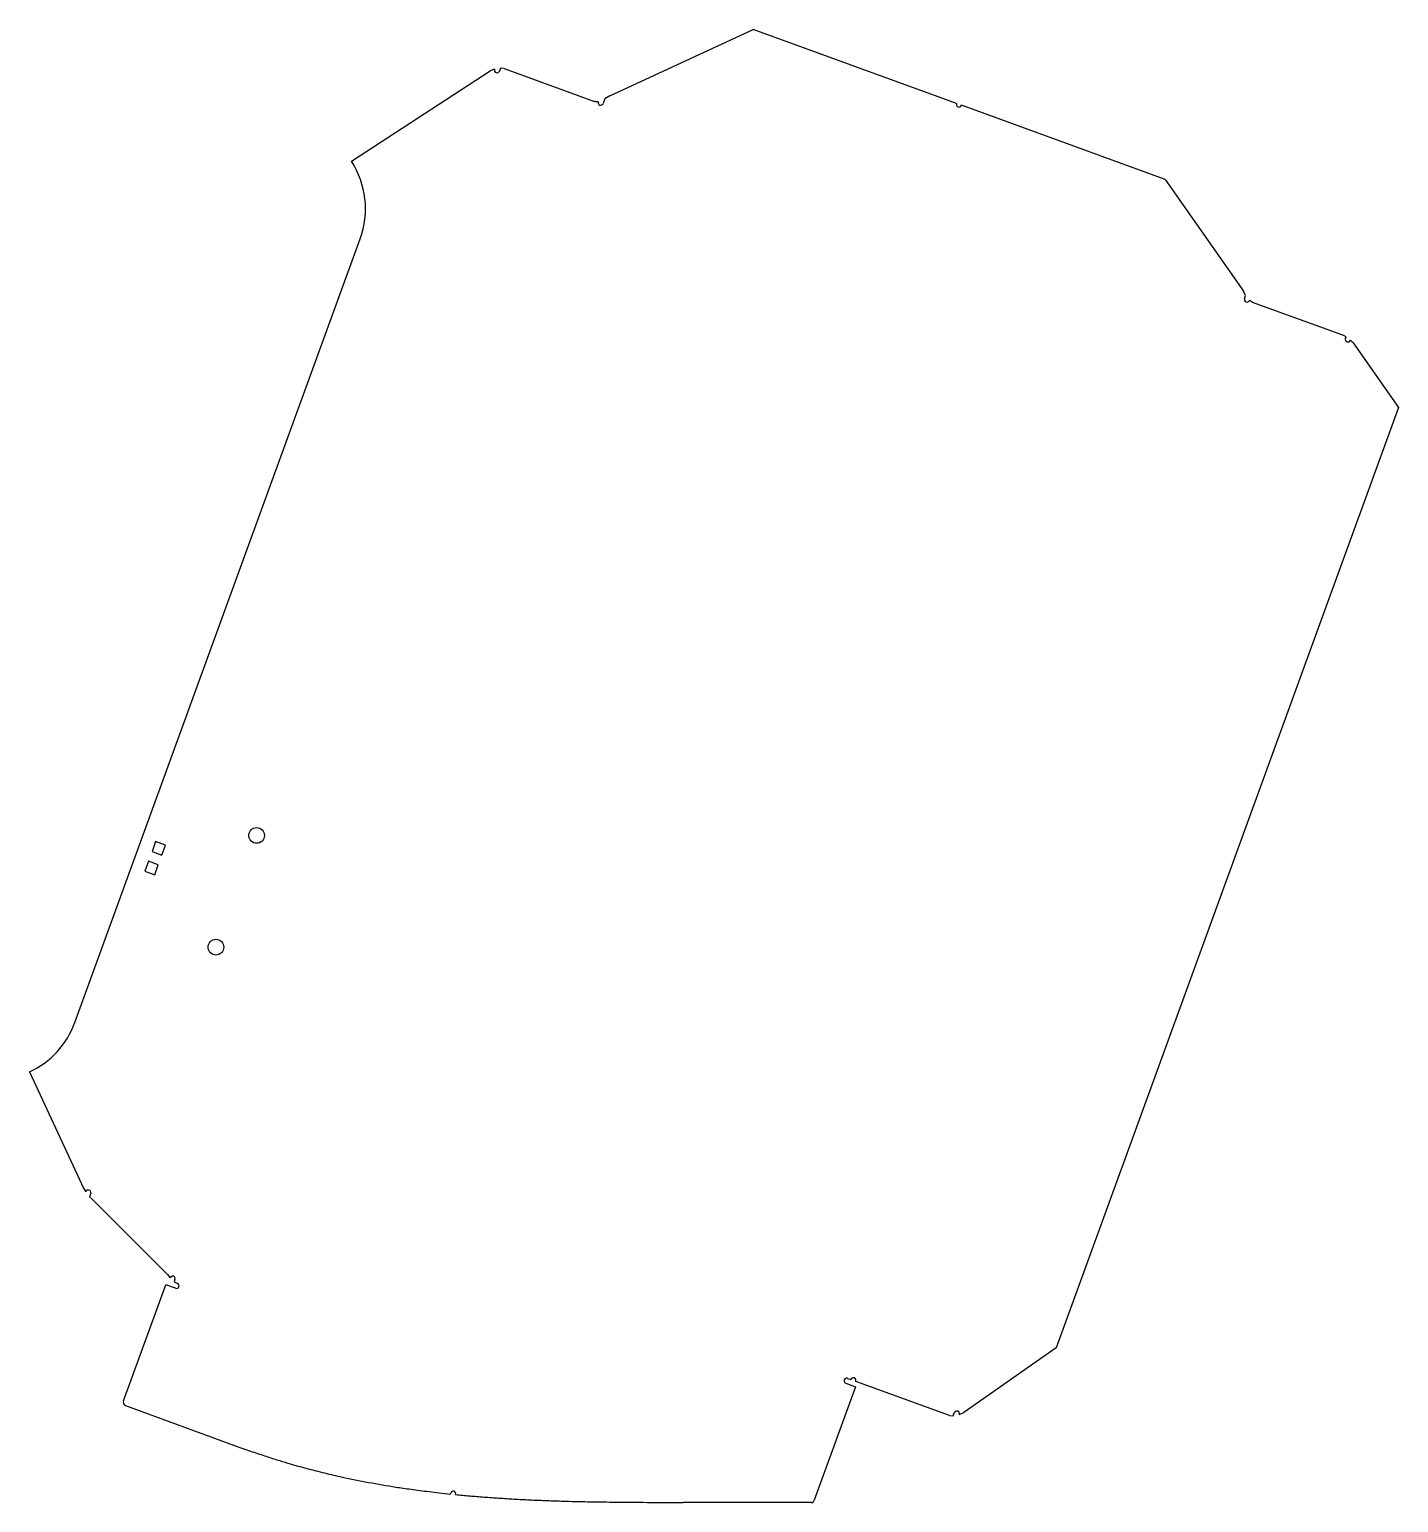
# Model space of a CAD drawing. Header units: millimetres. Extents: x -927 to -535, y 12 to 433.
import ezdxf

# ---------------------------------------------------------------- set-up
doc = ezdxf.new("R2010")
doc.units = ezdxf.units.MM

msp = doc.modelspace()

# ---------------------------------------------------------------- linework, layer by layer
at = {"color": 7, "linetype": 'Continuous', "lineweight": 25}
for p, q in [((-760.62, 414.16), (-719.65, 433.17)), ((-661.45, 411.98), (-719.65, 433.17)), ((-793.56, 421.77), (-794.81, 421.31)), ((-791.84, 422.1), (-792.15, 421.26)), ((-790.81, 421.97), (-791.84, 422.1)), ((-790.81, 421.97), (-764.97, 412.57)), ((-834.51, 395.48), (-794.81, 421.31)), ((-762.02, 413.29), (-762.5, 412)), ((-760.62, 414.16), (-762.02, 413.29)), ((-601.84, 390.28), (-660.04, 411.47)), ((-601.84, 390.28), (-579.44, 358.28)), ((-913.58, 149.1), (-831.97, 373.3)), ((-578.79, 357.08), (-579.44, 358.28)), ((-579.12, 356.19), (-578.79, 357.08)), ((-576.84, 355.1), (-577.71, 355.67)), ((-550.99, 345.7), (-576.84, 355.1)), ((-550.08, 345.22), (-550.99, 345.7)), ((-550.25, 344.77), (-550.08, 345.22)), ((-548.03, 343.5), (-548.84, 344.26)), ((-548.03, 343.5), (-535.08, 325)), ((-535.08, 325), (-632.99, 56)), ((-890.49, 200.86), (-891.51, 198.04)), ((-887.67, 199.83), (-890.49, 200.86)), ((-888.69, 197.01), (-887.67, 199.83)), ((-892.54, 195.22), (-893.56, 192.4)), ((-889.72, 194.19), (-892.54, 195.22)), ((-891.51, 198.04), (-888.69, 197.01)), ((-890.74, 191.38), (-889.72, 194.19)), ((-893.56, 192.4), (-890.74, 191.38)), ((-926.55, 134.98), (-911.14, 101.73)), ((-911.14, 101.73), (-910.43, 100.7)), ((-909.02, 100.19), (-909.37, 99.24)), ((-909.37, 99.24), (-908.57, 98.45)), ((-908.57, 98.45), (-887.11, 77)), ((-887.11, 77), (-886.37, 76.08)), ((-899.7, 40.86), (-887.6, 74.09)), ((-884.78, 73.06), (-887.6, 74.09)), ((-884.96, 75.57), (-885.18, 74.96)), ((-885.18, 74.96), (-884.27, 74.47)), ((-632.99, 56), (-659.41, 37.5)), ((-692.63, 47.31), (-691.68, 46.96)), ((-663.47, 36.7), (-690.27, 46.45)), ((-690.33, 44.88), (-702.13, 12.44)), ((-693.14, 45.9), (-690.33, 44.88)), ((-899.11, 39.58), (-867.2, 27.82)), ((-663.47, 36.7), (-662.43, 36.58)), ((-662.43, 36.58), (-662.1, 37.49)), ((-660.69, 36.98), (-659.41, 37.5)), ((-806.24, 14.21), (-806.11, 14.57)), ((-703.07, 11.78), (-739.62, 11.78))]:
    msp.add_line(p, q, dxfattribs=at)
for centre in [(-861.61, 202.61), (-873.24, 170.66)]:
    msp.add_circle(centre, 2.25, dxfattribs=at)
for centre, radius, start, end in [((-792.86, 421.52), 0.75, 159.9987, 339.9987), ((-763.2, 412.25), 0.75, 159.9987, 339.9987), ((-660.75, 411.73), 0.75, 159.9987, 339.9987), ((-855.47, 381.85), 25, 339.9987, 33.0449), ((-578.41, 355.93), 0.75, 159.9987, 339.9987), ((-549.54, 344.52), 0.75, 159.9987, 339.9987), ((-937.07, 157.66), 25, 294.8821, 339.9987), ((-909.72, 100.45), 0.75, 339.9987, 159.9992), ((-885.66, 75.82), 0.75, 339.9987, 159.9987), ((-884.53, 73.77), 0.75, 249.9987, 69.9987), ((-692.89, 46.61), 0.75, 69.9987, 249.9987), ((-690.97, 46.71), 0.75, 339.9987, 159.9987), ((-898.76, 40.52), 1, 159.9987, 249.7654), ((-661.39, 37.23), 0.75, 339.9987, 159.9987), ((-805.41, 14.31), 0.75, 339.9987, 159.9987), ((-703.07, 12.78), 1, 270, 339.9987)]:
    msp.add_arc(centre, radius, start, end, dxfattribs=at)
for points, knots in [([(-763.91, 412.51), (-763.96, 412.5), (-764.05, 412.49), (-764.2, 412.48), (-764.35, 412.48), (-764.51, 412.49), (-764.66, 412.5), (-764.81, 412.53), (-764.92, 412.55), (-764.97, 412.57)], [0, 0, 0, 0, 0.139308, 0.278994, 0.419551, 0.561468, 0.705215, 0.851248, 1, 1, 1, 1]), ([(-867.2, 27.82), (-866.46, 27.56), (-865.01, 27.06), (-862.88, 26.33), (-860.86, 25.65), (-858.95, 25.02), (-857.14, 24.44), (-855.44, 23.9), (-853.85, 23.41), (-851.97, 22.85), (-849.78, 22.23), (-847.23, 21.53), (-844.7, 20.87), (-842.18, 20.24), (-839.67, 19.64), (-835.5, 18.7), (-829.54, 17.5), (-823.72, 16.5), (-819.64, 15.89), (-817.38, 15.57), (-814.89, 15.24), (-812.2, 14.91), (-809.29, 14.56), (-807.28, 14.33), (-806.24, 14.21)], [0, 0, 0, 0, 0.037684, 0.073528, 0.107532, 0.139698, 0.170026, 0.198519, 0.225177, 0.250002, 0.292349, 0.334418, 0.376212, 0.417738, 0.459, 0.500004, 0.622432, 0.749998, 0.783164, 0.819728, 0.859691, 0.903056, 0.949826, 1, 1, 1, 1]), ([(-804.7, 14.06), (-804.03, 13.99), (-802.68, 13.87), (-800.65, 13.69), (-798.59, 13.52), (-796.51, 13.35), (-794.41, 13.2), (-792.29, 13.06), (-790.14, 12.92), (-787.98, 12.79), (-785.79, 12.67), (-783.57, 12.56), (-781.34, 12.46), (-779.08, 12.37), (-776.81, 12.28), (-774.5, 12.21), (-770.98, 12.11), (-765.74, 12), (-758.33, 11.9), (-749.46, 11.83), (-743.06, 11.8), (-739.62, 11.78)], [0, 0, 0, 0, 0.031018, 0.062364, 0.094037, 0.12604, 0.158373, 0.191036, 0.224031, 0.257358, 0.291017, 0.32501, 0.359337, 0.393999, 0.428996, 0.46433, 0.499999, 0.591516, 0.705352, 0.841513, 1, 1, 1, 1])]:
    msp.add_open_spline(points, degree=3, knots=knots, dxfattribs=at)

doc.saveas('drawing.dxf')
